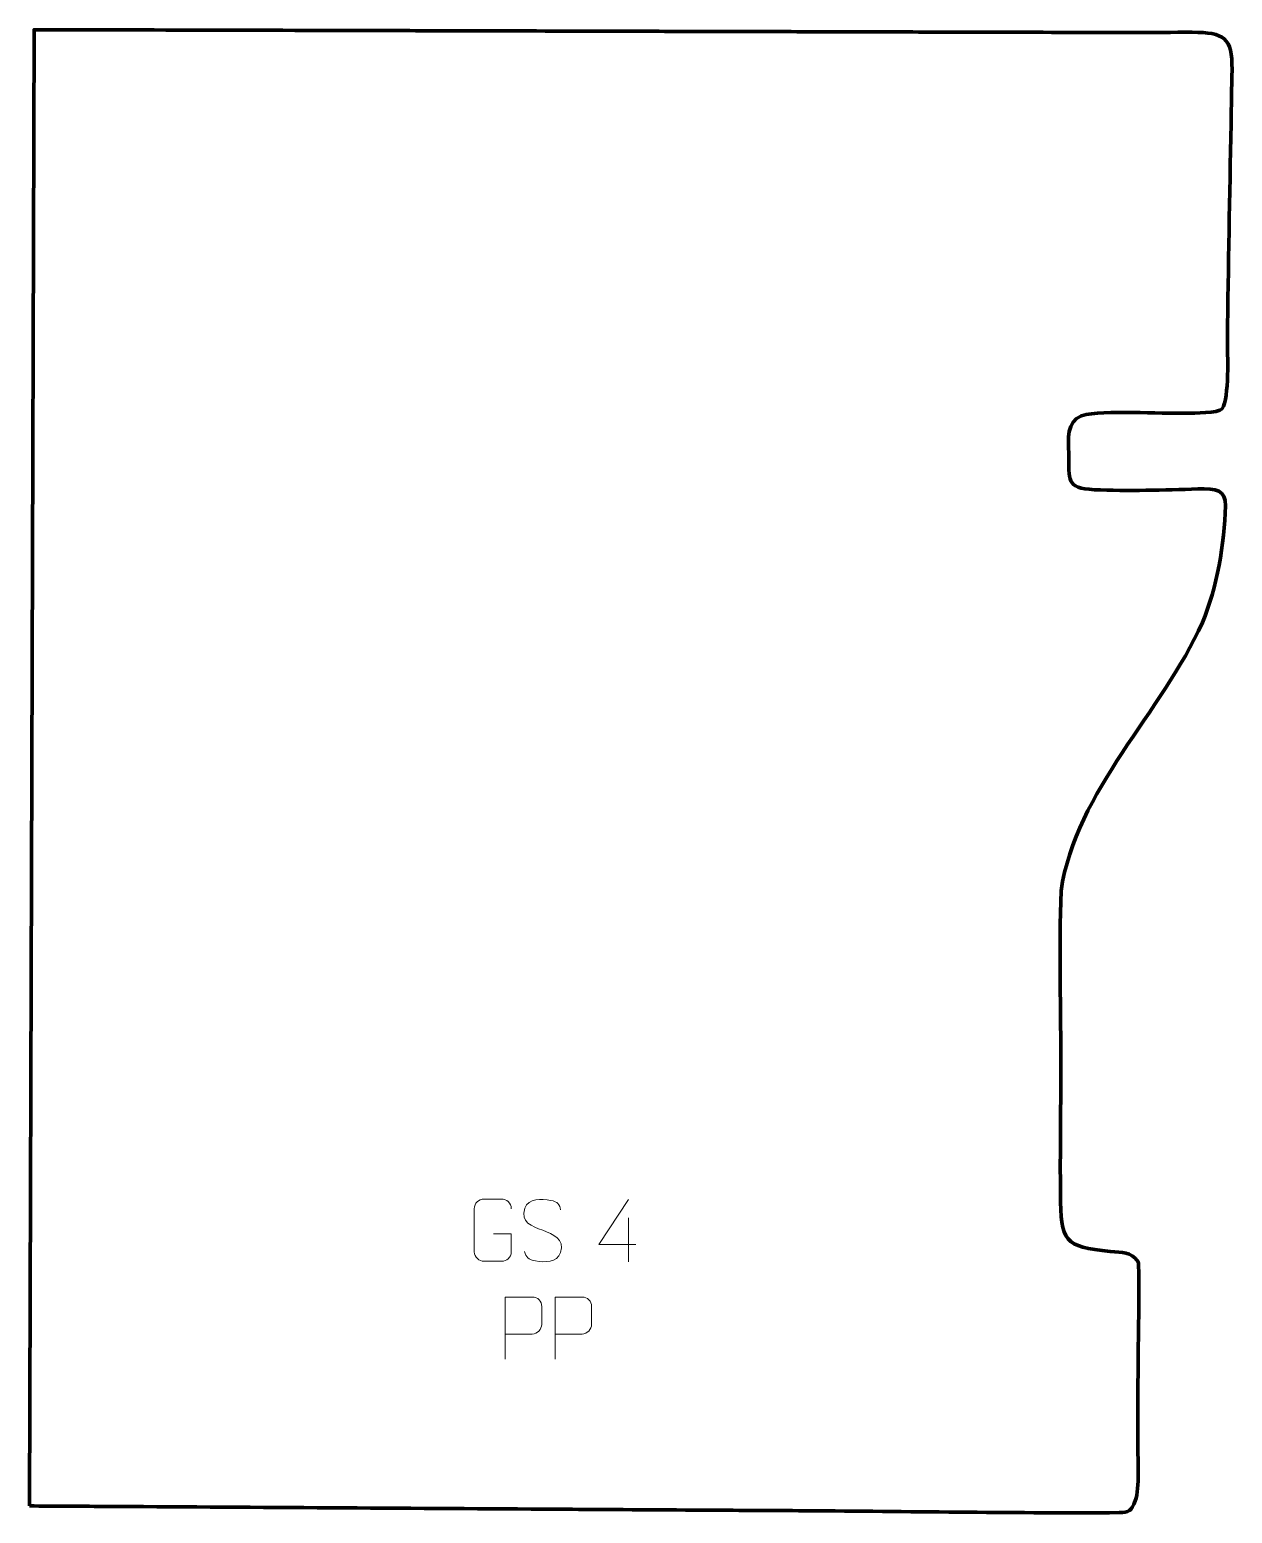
# Model space of a CAD drawing. Header units: millimetres. Extents: x 1285 to 1768, y 159 to 754.
import ezdxf

# ---------------------------------------------------------------- set-up
doc = ezdxf.new("R2010")
doc.units = ezdxf.units.MM
doc.header["$MEASUREMENT"] = 0
doc.layers.add('layer 1', color=7, linetype='Continuous', plot=False)
doc.layers.add('layer 2', color=7, linetype='Continuous')

msp = doc.modelspace()

# ---------------------------------------------------------------- linework, layer by layer
at = {"layer": 'layer 1', "color": 250, "lineweight": 9}
for points, knots in [([(1471.1349, 270.9063), (1471.1349, 270.9063), (1478.303, 270.9063), (1478.303, 270.9063), (1478.303, 270.9063), (1478.303, 270.9063), (1478.303, 263.7382), (1478.303, 263.7382), (1478.303, 263.7382), (1478.1633, 261.4148), (1476.4861, 259.9352), (1474.3383, 259.9244), (1474.3383, 259.9244), (1472.0065, 259.9248), (1469.6745, 259.9248), (1467.343, 259.9244), (1467.343, 259.9244), (1465.4181, 259.819), (1463.4459, 261.7035), (1463.4571, 263.7208), (1463.4571, 263.7208), (1463.4575, 269.4909), (1463.4575, 275.2606), (1463.4571, 281.0299), (1463.4571, 281.0299), (1463.4613, 283.168), (1465.2081, 284.8872), (1467.3604, 284.8738), (1467.3604, 284.8738), (1469.6861, 284.8738), (1472.0122, 284.8738), (1474.3383, 284.8738), (1474.3383, 284.8738), (1476.285, 284.9092), (1478.2764, 283.4177), (1478.303, 280.98)], [0, 0, 0, 0, 0.1, 0.1, 0.1, 0.1, 0.2, 0.2, 0.2, 0.2, 0.3, 0.3, 0.3, 0.3, 0.4, 0.4, 0.4, 0.4, 0.5, 0.5, 0.5, 0.5, 0.6, 0.6, 0.6, 0.6, 0.7, 0.7, 0.7, 0.7, 0.8, 0.8, 0.8, 0.8, 1, 1, 1, 1]), ([(1490.88, 272.3974), (1486.6317, 273.8678), (1481.7236, 275.6636), (1483.7287, 281.1839), (1483.7287, 281.1839), (1485.2322, 285.3238), (1490.4458, 284.9353), (1494.0494, 284.3342), (1494.0494, 284.3342), (1496.91, 283.857), (1497.7747, 282.6438), (1498.0853, 280.5597)], [0, 0, 0, 0, 0.25, 0.25, 0.25, 0.25, 0.5, 0.5, 0.5, 0.5, 1, 1, 1, 1]), ([(1528.2854, 266.6401), (1528.2854, 266.6401), (1513.4637, 266.6401), (1513.4637, 266.6401), (1513.4637, 266.6401), (1513.4637, 266.6401), (1525.3413, 284.7106), (1525.3413, 284.7106)], [0, 0, 0, 0, 0.33333333, 0.33333333, 0.33333333, 0.33333333, 1, 1, 1, 1]), ([(1490.88, 272.3973), (1494.8986, 270.7506), (1499.9281, 268.8623), (1498.0941, 263.502), (1498.0941, 263.502), (1496.6343, 259.2356), (1491.7235, 259.4923), (1487.9974, 260.047), (1487.9974, 260.047), (1485.2474, 260.4568), (1484.0265, 261.6703), (1483.6485, 263.7825)], [0, 0, 0, 0, 0.25, 0.25, 0.25, 0.25, 0.5, 0.5, 0.5, 0.5, 1, 1, 1, 1]), ([(1475.8574, 220.632), (1475.8574, 220.632), (1475.8574, 245.5856), (1475.8574, 245.5856), (1475.8574, 245.5856), (1479.4524, 245.5856), (1483.0477, 245.5856), (1486.6431, 245.5856), (1486.6431, 245.5856), (1488.9683, 245.5477), (1490.5257, 244.0576), (1490.5215, 241.6915), (1490.5215, 241.6915), (1490.5211, 239.6558), (1490.5211, 236.5965), (1490.5215, 234.5605), (1490.5215, 234.5605), (1490.515, 232.6851), (1488.7028, 230.7432), (1486.6932, 230.7241), (1486.6932, 230.7241), (1486.6932, 230.7241), (1475.8574, 230.7241), (1475.8574, 230.7241)], [0, 0, 0, 0, 0.14285714, 0.14285714, 0.14285714, 0.14285714, 0.28571429, 0.28571429, 0.28571429, 0.28571429, 0.42857143, 0.42857143, 0.42857143, 0.42857143, 0.57142857, 0.57142857, 0.57142857, 0.57142857, 0.71428571, 0.71428571, 0.71428571, 0.71428571, 1, 1, 1, 1]), ([(1495.8574, 220.632), (1495.8574, 220.632), (1495.8574, 245.5856), (1495.8574, 245.5856), (1495.8574, 245.5856), (1499.4524, 245.5856), (1503.0477, 245.5856), (1506.6431, 245.5856), (1506.6431, 245.5856), (1508.9683, 245.5477), (1510.5257, 244.0576), (1510.5215, 241.6915), (1510.5215, 241.6915), (1510.5211, 239.6558), (1510.5211, 236.5965), (1510.5215, 234.5605), (1510.5215, 234.5605), (1510.515, 232.6851), (1508.7028, 230.7432), (1506.6932, 230.7241), (1506.6932, 230.7241), (1506.6932, 230.7241), (1495.8574, 230.7241), (1495.8574, 230.7241)], [0, 0, 0, 0, 0.14285714, 0.14285714, 0.14285714, 0.14285714, 0.28571429, 0.28571429, 0.28571429, 0.28571429, 0.42857143, 0.42857143, 0.42857143, 0.42857143, 0.57142857, 0.57142857, 0.57142857, 0.57142857, 0.71428571, 0.71428571, 0.71428571, 0.71428571, 1, 1, 1, 1])]:
    msp.add_open_spline(points, degree=3, knots=knots, dxfattribs=at)
msp.add_open_spline([(1525.3413, 277.4012), (1525.3413, 277.4012), (1525.3413, 259.7365), (1525.3413, 259.7365)], degree=3, dxfattribs=at)
at = {"layer": 'layer 2', "color": 242, "lineweight": 158}
msp.add_open_spline([(1285.0151, 161.7686), (1294.8581, 161.7062), (1304.7015, 161.6442), (1314.5446, 161.5834), (1314.5446, 161.5834), (1371.7632, 161.23), (1428.9819, 160.8768), (1486.2006, 160.5235), (1486.2006, 160.5235), (1492.5584, 160.4843), (1498.9159, 160.445), (1505.2735, 160.4057), (1505.2735, 160.4057), (1524.3464, 160.288), (1543.4193, 160.1702), (1562.4922, 160.0524), (1562.4922, 160.0524), (1575.2075, 159.9738), (1587.9227, 159.8953), (1600.638, 159.8168), (1600.638, 159.8168), (1641.0913, 159.5332), (1681.7296, 158.8078), (1722.1655, 159.0916), (1722.1655, 159.0916), (1726.0959, 159.1191), (1727.2868, 159.8722), (1728.65, 163.7953), (1728.65, 163.7953), (1730.6022, 169.4141), (1729.6916, 180.0844), (1729.6726, 186.399), (1729.6726, 186.399), (1729.6859, 191.8545), (1729.6868, 197.3095), (1729.7122, 202.7649), (1729.7122, 202.7649), (1729.7504, 208.8174), (1729.7886, 214.87), (1729.8267, 220.9225), (1729.8267, 220.9225), (1729.8679, 226.1153), (1730.4759, 257.6757), (1729.8143, 259.7694), (1729.8143, 259.7694), (1726.8118, 264.0008), (1723.5379, 263.3741), (1718.6745, 263.8468), (1718.6745, 263.8468), (1700.0057, 265.7151), (1698.9016, 267.8809), (1698.6674, 287.0147), (1698.6674, 287.0147), (1698.4882, 303.4927), (1698.7976, 320.2417), (1698.8156, 336.765), (1698.8156, 336.765), (1698.8249, 360.5037), (1698.0673, 384.9538), (1698.9044, 408.6005), (1698.9044, 408.6005), (1704.9085, 448.7378), (1739.469, 480.229), (1755.6088, 516.1574), (1755.6088, 516.1574), (1761.5523, 530.3644), (1764.5012, 547.6284), (1764.8438, 563.0044), (1764.8438, 563.0044), (1764.9809, 569.157), (1761.3007, 570.1073), (1753.7291, 569.7919), (1753.7291, 569.7919), (1740.483, 569.2993), (1725.4443, 568.9001), (1712.2865, 569.4679), (1712.2865, 569.4679), (1700.5523, 570.1316), (1702.2847, 573.2565), (1702.0112, 584.086), (1702.0112, 584.086), (1701.8463, 589.5236), (1701.0183, 596.9254), (1707.0977, 599.1667), (1707.0977, 599.1667), (1716.563, 601.6035), (1738.2562, 599.8943), (1749.5488, 600.1737), (1749.5488, 600.1737), (1752.073, 600.2361), (1761.9715, 600.0799), (1763.5506, 601.9774), (1763.5506, 601.9774), (1766.5466, 606.4041), (1765.6411, 623.8883), (1765.7039, 630.2368), (1765.7039, 630.2368), (1765.9864, 658.8513), (1766.6299, 687.4627), (1767.1279, 716.0741), (1767.1279, 716.0741), (1767.2537, 723.3855), (1767.382, 730.6967), (1767.5125, 738.0079), (1767.5125, 738.0079), (1767.6398, 750.873), (1764.4444, 752.9431), (1751.4602, 752.9893), (1751.4602, 752.9893), (1743.8333, 753.0164), (1736.1372, 752.8359), (1728.4611, 752.8586), (1728.4611, 752.8586), (1710.6765, 752.9111), (1692.892, 752.9581), (1675.1074, 753.0048), (1675.1074, 753.0048), (1669.391, 753.0199), (1663.6745, 753.0349), (1657.9582, 753.0499), (1657.9582, 753.0499), (1645.5728, 753.0825), (1633.1871, 753.1151), (1620.8016, 753.1477), (1620.8016, 753.1477), (1608.4161, 753.1804), (1596.0306, 753.2129), (1583.6452, 753.2456), (1583.6452, 753.2456), (1577.9286, 753.2606), (1572.2123, 753.2756), (1566.4959, 753.2906), (1566.4959, 753.2906), (1560.462, 753.3065), (1554.428, 753.3225), (1548.394, 753.3383), (1548.394, 753.3383), (1542.6777, 753.3534), (1536.9613, 753.3684), (1531.2449, 753.3834), (1531.2449, 753.3834), (1512.1902, 753.4336), (1493.1355, 753.4837), (1474.081, 753.5339), (1474.081, 753.5339), (1468.3645, 753.549), (1462.6482, 753.564), (1456.9318, 753.579), (1456.9318, 753.579), (1451.2154, 753.5942), (1445.4991, 753.6091), (1439.7826, 753.6241), (1439.7826, 753.6241), (1433.7487, 753.64), (1427.7147, 753.6559), (1421.6807, 753.6718), (1421.6807, 753.6718), (1416.2819, 753.6861), (1410.8832, 753.7003), (1405.4843, 753.7145), (1405.4843, 753.7145), (1380.3957, 753.7804), (1355.3071, 753.8465), (1330.2186, 753.9125), (1330.2186, 753.9125), (1324.5021, 753.9277), (1318.7857, 753.9427), (1313.0693, 753.9576), (1313.0693, 753.9576), (1307.0353, 753.9735), (1301.0014, 753.9894), (1294.9674, 754.0053), (1294.9674, 754.0053), (1292.2355, 754.0125), (1289.5034, 754.0199), (1286.7714, 754.027), (1286.7714, 754.027), (1286.7714, 754.027), (1285.0151, 161.7686), (1285.0151, 161.7686)], degree=3, knots=[0, 0, 0, 0, 0.02173913, 0.02173913, 0.02173913, 0.02173913, 0.04347826, 0.04347826, 0.04347826, 0.04347826, 0.06521739, 0.06521739, 0.06521739, 0.06521739, 0.08695652, 0.08695652, 0.08695652, 0.08695652, 0.10869565, 0.10869565, 0.10869565, 0.10869565, 0.13043478, 0.13043478, 0.13043478, 0.13043478, 0.15217391, 0.15217391, 0.15217391, 0.15217391, 0.17391304, 0.17391304, 0.17391304, 0.17391304, 0.19565217, 0.19565217, 0.19565217, 0.19565217, 0.2173913, 0.2173913, 0.2173913, 0.2173913, 0.23913043, 0.23913043, 0.23913043, 0.23913043, 0.26086957, 0.26086957, 0.26086957, 0.26086957, 0.2826087, 0.2826087, 0.2826087, 0.2826087, 0.30434783, 0.30434783, 0.30434783, 0.30434783, 0.32608696, 0.32608696, 0.32608696, 0.32608696, 0.34782609, 0.34782609, 0.34782609, 0.34782609, 0.36956522, 0.36956522, 0.36956522, 0.36956522, 0.39130435, 0.39130435, 0.39130435, 0.39130435, 0.41304348, 0.41304348, 0.41304348, 0.41304348, 0.43478261, 0.43478261, 0.43478261, 0.43478261, 0.45652174, 0.45652174, 0.45652174, 0.45652174, 0.47826087, 0.47826087, 0.47826087, 0.47826087, 0.5, 0.5, 0.5, 0.5, 0.52173913, 0.52173913, 0.52173913, 0.52173913, 0.54347826, 0.54347826, 0.54347826, 0.54347826, 0.56521739, 0.56521739, 0.56521739, 0.56521739, 0.58695652, 0.58695652, 0.58695652, 0.58695652, 0.60869565, 0.60869565, 0.60869565, 0.60869565, 0.63043478, 0.63043478, 0.63043478, 0.63043478, 0.65217391, 0.65217391, 0.65217391, 0.65217391, 0.67391304, 0.67391304, 0.67391304, 0.67391304, 0.69565217, 0.69565217, 0.69565217, 0.69565217, 0.7173913, 0.7173913, 0.7173913, 0.7173913, 0.73913043, 0.73913043, 0.73913043, 0.73913043, 0.76086957, 0.76086957, 0.76086957, 0.76086957, 0.7826087, 0.7826087, 0.7826087, 0.7826087, 0.80434783, 0.80434783, 0.80434783, 0.80434783, 0.82608696, 0.82608696, 0.82608696, 0.82608696, 0.84782609, 0.84782609, 0.84782609, 0.84782609, 0.86956522, 0.86956522, 0.86956522, 0.86956522, 0.89130435, 0.89130435, 0.89130435, 0.89130435, 0.91304348, 0.91304348, 0.91304348, 0.91304348, 0.93478261, 0.93478261, 0.93478261, 0.93478261, 0.95652174, 0.95652174, 0.95652174, 0.95652174, 1, 1, 1, 1], dxfattribs=at)

doc.saveas('drawing.dxf')
